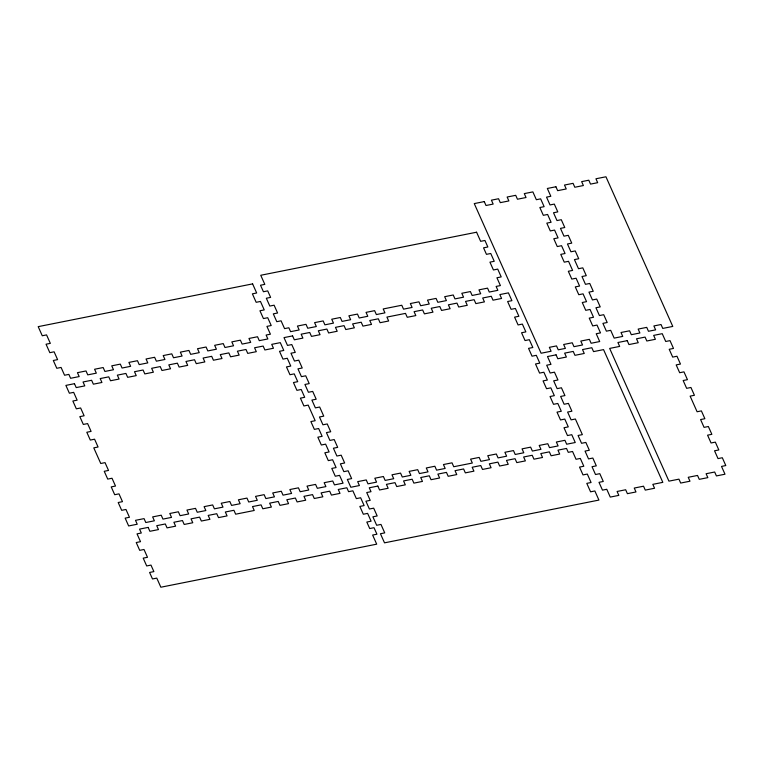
<?xml version="1.0" encoding="UTF-8"?>
<svg xmlns="http://www.w3.org/2000/svg" width="764" height="764" viewBox="0 0 764 764"><rect width="100%" height="100%" fill="white"/><g stroke="black" fill="none" stroke-linecap="round" stroke-linejoin="round"><path stroke-width="1.15" d="M555.915 186.76L547.339 188.469L550.825 196.281L546.537 197.131L550.023 204.943L554.311 204.083L557.796 211.895L553.508 212.755L556.994 220.557L561.282 219.707L564.777 227.51L560.48 228.369L563.975 236.172L568.263 235.322L571.749 243.124L567.461 243.983L570.947 251.786L575.235 250.936L578.72 258.738L574.433 259.598L578.501 268.708L582.789 267.849L586.274 275.661L581.987 276.511L585.472 284.323L589.76 283.463L593.246 291.275L588.958 292.125L592.444 299.937L596.732 299.077L600.227 306.889L595.939 307.749L599.425 315.551L603.713 314.701L607.199 322.503L602.911 323.363L606.396 331.165L610.684 330.315L614.17 338.118L622.746 336.408L621.008 332.502L629.584 330.793L631.322 334.699L639.898 332.989L638.16 329.083L646.736 327.374L648.474 331.28L655.627 329.857L653.879 325.951L661.022 324.528L662.77 328.424L672.778 326.429L605.947 176.78L595.939 178.776L597.677 182.682L590.534 184.105L588.796 180.208L581.643 181.631L583.39 185.537L574.814 187.247L573.067 183.341L564.491 185.05L566.239 188.956L557.663 190.666L555.915 186.76M484.271 201.591L474.263 203.587L541.093 353.235L551.102 351.239L549.354 347.333L556.507 345.911L558.245 349.817L565.389 348.394L563.651 344.488L572.226 342.778L573.974 346.675L582.55 344.965L580.802 341.069L589.378 339.35L591.126 343.256L599.702 341.546L596.216 333.744L600.504 332.884L597.018 325.072L592.721 325.932L589.235 318.12L593.523 317.27L590.037 309.458L585.749 310.318L582.264 302.506L586.551 301.656L583.066 293.844L578.778 294.703L575.292 286.892L579.58 286.042L576.094 278.23L571.806 279.089L568.321 271.277L572.608 270.418L568.54 261.317L564.252 262.167L560.766 254.364L565.054 253.505L561.559 245.702L557.271 246.552L553.785 238.75L558.073 237.89L554.588 230.079L550.3 230.938L546.814 223.126L551.102 222.276L547.616 214.464L543.328 215.324L539.842 207.512L544.13 206.662L540.645 198.85L536.357 199.71L532.871 191.898L524.295 193.607L526.033 197.513L517.457 199.223L515.719 195.317L507.134 197.026L508.881 200.932L500.305 202.641L498.558 198.745L491.414 200.168L493.162 204.074L486.009 205.497L484.271 201.591M476.583 232.218L260.744 275.269L264.812 284.38L260.524 285.23L263.427 291.743L267.715 290.883L270.618 297.387L266.33 298.247L269.816 306.058L274.104 305.199L277.59 313.011L273.302 313.861L276.788 321.673L281.076 320.813L284.571 328.625L288.859 327.766L290.597 331.671L299.173 329.962L297.435 326.056L306.011 324.347L307.749 328.253L316.325 326.543L314.587 322.637L323.162 320.928L324.901 324.834L333.476 323.115L331.738 319.218L340.314 317.499L342.062 321.405L350.638 319.696L348.89 315.79L357.466 314.08L359.214 317.986L367.79 316.277L366.042 312.371L374.618 310.661L376.365 314.567L384.941 312.858L383.194 308.952L401.778 305.247L403.526 309.153L412.102 307.443L410.354 303.537L418.93 301.828L420.678 305.724L429.253 304.015L427.506 300.118L436.082 298.399L437.829 302.305L446.405 300.596L444.658 296.69L453.233 294.98L454.981 298.886L463.557 297.177L461.809 293.271L470.395 291.562L472.133 295.467L480.709 293.758L478.971 289.852L487.547 288.143L489.285 292.049L497.861 290.33L496.123 286.433L500.41 285.574L496.925 277.771L501.213 276.912L497.727 269.1L493.429 269.959L489.944 262.147L494.232 261.298L490.746 253.486L486.458 254.345L483.555 247.842L487.843 246.982L484.939 240.479L480.651 241.328L476.583 232.218M252.607 283.883L38.2 326.648L42.268 335.759L46.556 334.899L50.338 343.361L46.05 344.211L49.822 352.672L54.11 351.812L57.596 359.624L53.308 360.484L56.794 368.286L61.082 367.436L64.568 375.239L68.855 374.389L70.603 378.285L79.179 376.576L77.441 372.679L86.017 370.96L87.755 374.866L96.331 373.157L94.593 369.251L103.169 367.541L104.907 371.447L113.483 369.738L111.745 365.832L120.32 364.122L122.059 368.028L130.634 366.319L128.896 362.413L137.472 360.703L139.21 364.609L147.796 362.89L146.048 358.994L154.624 357.285L156.372 361.181L164.948 359.472L163.2 355.566L171.776 353.856L173.523 357.762L182.099 356.053L180.352 352.147L188.928 350.437L190.675 354.343L199.251 352.634L197.504 348.728L206.079 347.018L207.827 350.924L216.403 349.215L214.655 345.309L223.241 343.599L224.979 347.496L233.555 345.786L231.817 341.89L240.393 340.171L242.131 344.077L250.707 342.368L248.968 338.462L257.544 336.752L259.282 340.658L267.858 338.949L266.12 335.043L270.408 334.193L266.923 326.381L271.21 325.521L267.725 317.719L263.437 318.569L259.941 310.767L264.239 309.907L260.457 301.455L256.169 302.305L252.387 293.844L256.675 292.994L252.607 283.883M292.583 335.902L284.007 337.612L287.493 345.423L291.781 344.564L295.267 352.376L290.979 353.226L294.465 361.038L298.753 360.178L302.238 367.99L297.95 368.85L301.436 376.652L305.724 375.802L309.21 383.604L304.922 384.464L308.408 392.266L312.696 391.416L316.191 399.219L311.893 400.078L315.389 407.88L319.677 407.031L323.745 416.141L319.457 416.991L322.943 424.803L327.231 423.944L330.716 431.755L326.429 432.605L329.914 440.417L334.202 439.558L337.688 447.37L333.4 448.22L336.886 456.032L341.174 455.172L344.659 462.984L340.372 463.843L343.857 471.646L348.145 470.796L351.641 478.598L347.343 479.458L350.838 487.26L359.414 485.551L357.667 481.645L366.243 479.935L367.99 483.841L376.566 482.132L374.818 478.226L383.394 476.516L385.142 480.422L393.718 478.713L391.97 474.807L400.546 473.097L402.294 477.003L410.87 475.294L409.122 471.388L417.707 469.679L419.446 473.575L428.021 471.865L426.283 467.969L434.859 466.25L436.597 470.156L445.173 468.447L443.435 464.541L452.011 462.831L453.749 466.737L472.333 463.032L470.595 459.126L479.171 457.416L480.909 461.322L489.485 459.613L487.747 455.707L496.323 453.997L498.061 457.903L506.637 456.184L504.899 452.288L513.475 450.579L515.213 454.475L523.789 452.765L522.051 448.86L530.627 447.15L532.374 451.056L540.95 449.347L539.203 445.441L547.778 443.731L549.526 447.637L558.102 445.928L556.354 442.022L564.93 440.312L566.678 444.218L575.254 442.509L571.768 434.697L567.48 435.556L563.994 427.744L568.282 426.885L564.787 419.083L560.499 419.933L557.013 412.13L561.301 411.271L557.816 403.468L553.528 404.318L550.042 396.516L554.33 395.656L550.844 387.854L546.556 388.704L543.07 380.902L547.358 380.042L543.872 372.23L539.585 373.09L535.516 363.979L539.804 363.129L536.318 355.317L532.03 356.177L528.545 348.365L532.833 347.505L529.337 339.703L525.049 340.553L521.564 332.751L525.852 331.891L522.366 324.089L518.078 324.939L514.592 317.136L518.88 316.277L515.394 308.475L511.106 309.324L507.621 301.522L511.909 300.663L508.423 292.86L499.847 294.57L501.585 298.466L493.009 300.185L491.271 296.279L482.695 297.989L484.433 301.895L475.857 303.604L474.119 299.698L465.534 301.408L467.281 305.313L458.706 307.023L456.958 303.117L448.382 304.826L450.13 308.732L441.554 310.442L439.806 306.536L431.23 308.255L432.978 312.151L424.402 313.861L422.654 309.964L414.078 311.674L415.826 315.58L407.25 317.289L405.503 313.383L386.918 317.089L388.666 320.995L380.09 322.704L378.342 318.798L369.766 320.508L371.514 324.413L362.938 326.123L361.191 322.217L352.615 323.926L354.362 327.832L345.786 329.542L344.039 325.636L335.463 327.355L337.201 331.251L328.625 332.97L326.887 329.064L318.311 330.774L320.049 334.68L311.473 336.389L309.735 332.483L301.159 334.193L302.897 338.099L294.321 339.808L292.583 335.902M74.461 383.69L65.885 385.4L69.371 393.212L73.659 392.352L77.145 400.164L72.857 401.024L76.343 408.826L80.631 407.976L84.116 415.778L79.828 416.638L83.324 424.44L87.612 423.59L91.097 431.393L86.809 432.252L90.295 440.054L94.583 439.204L98.069 447.007L93.781 447.866L100.752 463.481L105.04 462.631L108.526 470.433L104.238 471.292L107.724 479.095L112.012 478.245L115.507 486.047L111.219 486.907L114.705 494.709L118.993 493.859L122.479 501.661L118.191 502.521L121.677 510.323L125.965 509.473L129.45 517.276L125.162 518.135L128.648 525.947L137.224 524.228L135.486 520.332L144.062 518.622L145.8 522.519L154.376 520.809L152.638 516.903L161.214 515.194L162.952 519.1L171.528 517.39L169.789 513.484L178.365 511.775L180.103 515.681L188.689 513.971L186.941 510.065L195.517 508.356L197.265 512.262L205.841 510.553L204.093 506.647L212.669 504.937L214.417 508.834L222.992 507.124L221.245 503.228L229.821 501.509L231.568 505.415L240.144 503.705L238.397 499.799L246.973 498.09L248.72 501.996L257.296 500.286L255.548 496.38L264.124 494.671L265.872 498.577L274.448 496.867L272.71 492.961L281.286 491.252L283.024 495.158L291.6 493.439L289.862 489.543L298.438 487.833L300.176 491.729L308.752 490.02L307.013 486.114L315.589 484.405L317.327 488.311L325.903 486.601L324.165 482.695L332.741 480.986L334.479 484.892L343.065 483.182L339.569 475.37L335.281 476.23L331.796 468.418L336.084 467.568L332.598 459.756L328.31 460.616L324.824 452.804L329.112 451.954L325.626 444.142L321.338 445.001L317.853 437.189L322.141 436.33L318.655 428.528L314.367 429.378L310.881 421.575L315.169 420.716L308.188 405.101L303.9 405.961L300.414 398.149L304.702 397.299L301.217 389.487L296.929 390.347L293.443 382.535L297.731 381.675L294.245 373.873L289.957 374.723L286.471 366.921L290.759 366.061L287.274 358.259L282.986 359.109L279.5 351.306L283.788 350.447L280.292 342.644L271.717 344.354L273.464 348.25L264.888 349.969L263.141 346.063L254.565 347.773L256.312 351.679L247.737 353.388L245.989 349.482L237.413 351.192L239.161 355.098L230.585 356.807L228.837 352.901L220.261 354.611L222.009 358.517L213.433 360.226L211.685 356.32L203.109 358.039L204.847 361.935L196.272 363.654L194.533 359.748L185.958 361.458L187.696 365.364L179.12 367.073L177.382 363.167L168.806 364.877L170.544 368.783L161.968 370.492L160.23 366.586L151.654 368.296L153.392 372.202L144.816 373.911L143.078 370.005L134.493 371.715L136.24 375.621L127.664 377.33L125.917 373.434L117.341 375.143L119.088 379.049L110.513 380.758L108.765 376.853L100.189 378.562L101.937 382.468L93.361 384.177L91.613 380.271L83.037 381.981L84.785 385.887L76.209 387.596L74.461 383.69M556.068 354.84L547.492 356.549L550.978 364.361L546.69 365.211L550.175 373.023L554.463 372.163L557.949 379.975L553.661 380.825L557.147 388.637L561.435 387.778L564.93 395.59L560.642 396.44L564.128 404.252L568.416 403.392L571.902 411.204L567.614 412.054L571.1 419.866L575.387 419.016L582.359 434.63L578.071 435.48L581.557 443.292L585.845 442.432L589.331 450.244L585.043 451.094L588.528 458.906L592.826 458.047L596.312 465.859L592.024 466.708L595.509 474.52L599.797 473.661L603.283 481.473L598.995 482.332L602.481 490.135L606.769 489.285L610.255 497.087L618.83 495.378L617.092 491.472L625.668 489.762L627.406 493.668L635.982 491.959L634.244 488.053L643.536 486.2L645.274 490.106L654.567 488.253L652.819 484.347L662.827 482.351L603.55 349.616L593.552 351.612L591.804 347.716L582.512 349.568L584.259 353.465L574.967 355.317L573.22 351.421L564.644 353.13L566.391 357.036L557.816 358.746L556.068 354.84M627.215 340.658L617.923 342.511L619.671 346.417L609.662 348.413L668.939 481.148L678.948 479.152L680.686 483.058L689.978 481.205L688.23 477.299L697.522 475.447L699.27 479.343L707.846 477.634L706.098 473.737L714.674 472.018L716.422 475.924L724.998 474.215L721.512 466.412L725.8 465.553L722.314 457.741L718.026 458.601L714.541 450.789L718.828 449.939L715.343 442.127L711.055 442.986L707.569 435.174L711.857 434.324L708.362 426.513L704.074 427.372L700.588 419.56L704.876 418.71L701.39 410.898L697.102 411.758L690.131 396.134L694.419 395.284L690.933 387.472L686.645 388.332L683.159 380.52L687.447 379.67L683.961 371.858L679.673 372.717L676.178 364.906L680.466 364.056L676.98 356.244L672.692 357.103L669.207 349.291L673.495 348.441L670.009 340.629L665.721 341.479L662.235 333.677L653.659 335.386L655.397 339.292L646.821 341.002L645.083 337.096L636.507 338.805L638.246 342.711L628.953 344.564L627.215 340.658M148.149 527.399L139.573 529.108L141.311 533.005L137.023 533.864L140.519 541.676L136.231 542.526L139.716 550.338L144.004 549.478L147.49 557.29L143.202 558.14L146.688 565.952L150.976 565.093L153.879 571.606L149.591 572.456L152.494 578.959L156.782 578.109L160.851 587.22L376.7 544.169L372.631 535.058L376.919 534.208L374.007 527.695L369.719 528.554L366.815 522.051L371.103 521.191L367.618 513.379L363.33 514.239L359.844 506.427L364.132 505.577L360.646 497.765L356.358 498.625L352.873 490.813L348.585 491.672L346.837 487.766L338.261 489.476L339.999 493.382L331.423 495.091L329.685 491.185L321.109 492.895L322.847 496.801L314.271 498.51L312.533 494.614L303.957 496.323L305.695 500.219L297.12 501.938L295.382 498.032L286.806 499.742L288.544 503.648L279.968 505.357L278.22 501.451L269.644 503.161L271.392 507.067L262.816 508.776L261.068 504.87L252.492 506.58L254.24 510.486L235.656 514.191L233.918 510.285L225.332 512.004L227.08 515.901L218.504 517.61L216.756 513.714L208.18 515.423L209.928 519.329L201.352 521.038L199.605 517.132L191.029 518.842L192.776 522.748L184.2 524.457L182.453 520.551L173.877 522.261L175.625 526.167L167.049 527.876L165.301 523.97L156.725 525.68L158.473 529.586L149.897 531.295L148.149 527.399M377.836 486.066L369.26 487.776L371.008 491.682L366.72 492.541L370.206 500.344L365.918 501.203L369.404 509.005L373.692 508.156L377.177 515.958L372.889 516.817L376.671 525.279L380.959 524.419L384.731 532.88L380.443 533.73L384.512 542.841L598.928 500.076L594.86 490.966L590.572 491.825L586.79 483.364L591.078 482.514L587.306 474.052L583.018 474.912L579.523 467.1L583.811 466.241L580.325 458.438L576.037 459.288L572.551 451.486L568.263 452.336L566.525 448.439L557.949 450.149L559.687 454.055L551.111 455.764L549.364 451.858L540.788 453.568L542.535 457.474L533.96 459.183L532.212 455.277L523.636 456.987L525.384 460.893L516.808 462.602L515.06 458.696L506.484 460.406L508.232 464.311L499.656 466.021L497.908 462.124L489.332 463.834L491.08 467.73L482.504 469.449L480.757 465.543L472.181 467.253L473.928 471.159L465.343 472.868L463.605 468.962L455.029 470.672L456.767 474.578L448.191 476.287L446.453 472.381L437.877 474.091L439.615 477.997L431.039 479.706L429.301 475.8L420.725 477.519L422.463 481.416L413.887 483.125L412.149 479.229L403.564 480.938L405.312 484.844L396.736 486.553L394.988 482.647L386.412 484.357L388.16 488.263L379.584 489.972L377.836 486.066"/></g></svg>
